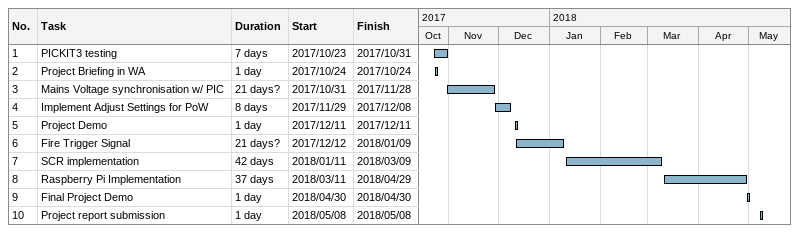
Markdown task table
| ID | Task | Duration | Start | Finish |
|---|---|---|---|---|
| 1 | PICKIT3 testing | 7d | 2017-10-23 | 2017-10-31 |
| 2 | Project Briefing in WA | 1d | 2017-10-24 | 2017-10-24 |
| 3 | Mains Voltage synchronisation w/ PIC | 21d? | 2017-10-31 | 2017-11-28 |
| 4 | Implement Adjust Settings for PoW | 8d | 2017-11-29 | 2017-12-08 |
| 5 | Project Demo | 1d | 2017-12-11 | 2017-12-11 |
| 6 | Fire Trigger Signal | 21d? | 2017-12-12 | 2018-01-09 |
| 7 | SCR implementation | 42d | 2018-01-11 | 2018-03-09 |
| 8 | Raspberry Pi Implementation | 37d | 2018-03-11 | 2018-04-29 |
| 9 | Final Project Demo | 1d | 2018-04-30 | 2018-04-30 |
| 10 | Project report submission | 1d | 2018-05-08 | 2018-05-08 |
